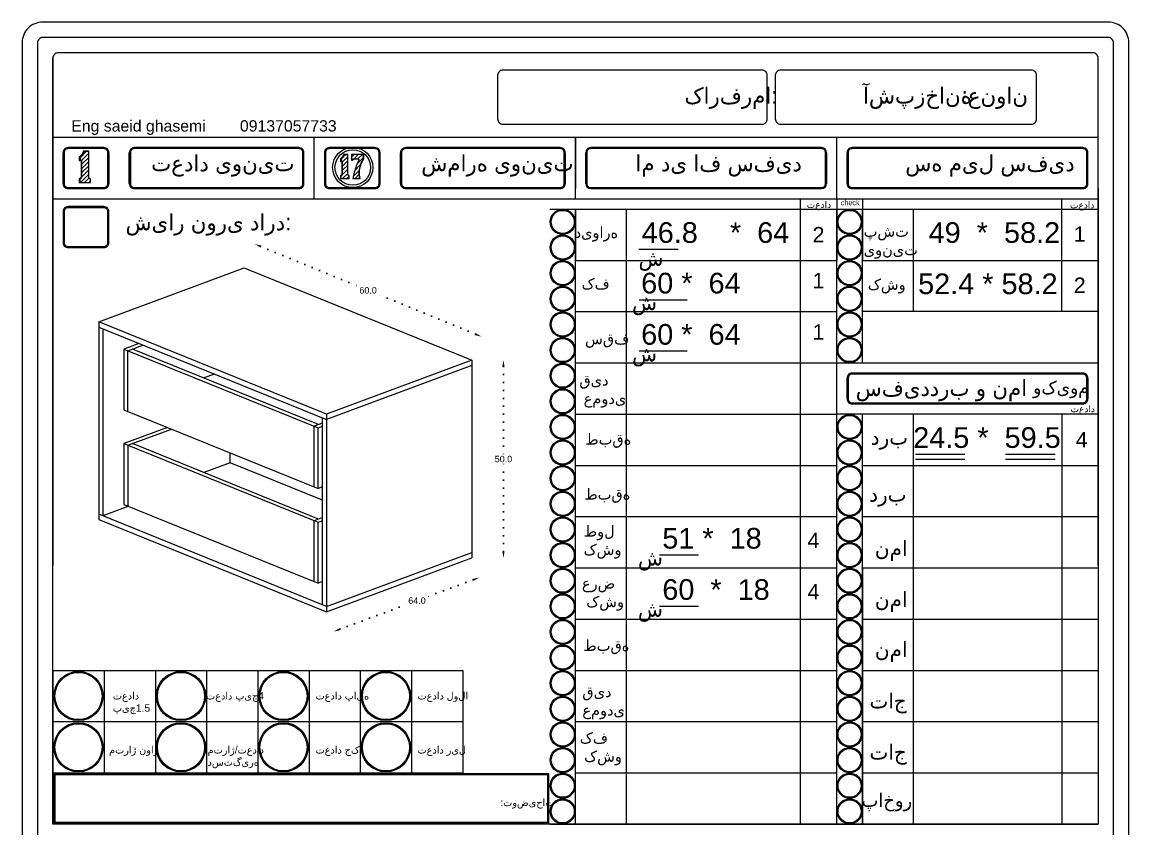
# Model space of a CAD drawing. Header units: inches. Extents: x 352 to 11605, y -941 to 2503.
# Drawn here: x 9125 to 9557, y 630.1 to 944.9 of the extents above; entities that cross this region are included whole.
import ezdxf

# ---------------------------------------------------------------- set-up
doc = ezdxf.new("R2010")
doc.units = ezdxf.units.IN
doc.header["$MEASUREMENT"] = 0
doc.linetypes.add('ACAD_ISO07W100', pattern=[3, 0, -3])
doc.styles.get("Standard").update_dxf_attribs({"font": 'arial.ttf'})
doc.dimstyles.get("Standard").update_dxf_attribs({"dimtxt": 2.5, "dimasz": 2.5, "dimexe": 0.18, "dimexo": 0.0625, "dimgap": 0.09, "dimtad": 0, "dimtih": 1, "dimtoh": 1, "dimdec": 1, "dimzin": 0, "dimdsep": 46, "dimtxsty": 'Standard', "dimcen": 0.09, "dimse1": 1, "dimse2": 1, "dimadec": 0, "dimazin": 0, "dimtfac": 1, "dimtdec": 1, "dimtofl": 0, "dimtmove": 0, "dimatfit": 3, "dimfxl": 1, "dimtolj": 1, "dimtzin": 0, "dimarcsym": 0})
pattern_1 = [(45, (8523.015, 1458.8072), (-0.8148213, 0.8148213), [])]

# ---------------------------------------------------------------- blocks, each defined once
blk = doc.blocks.new('*D516')
at = {"color": 0, "linetype": 'ACAD_ISO07W100', "lineweight": -2, "transparency": 16777216}
for p, q in [((9312.92, 810.45), (9312.92, 775.73)), ((9312.92, 738.26), (9312.92, 772.99))]:
    blk.add_line(p, q, dxfattribs=at)
at = {"color": 0, "transparency": 16777216}
for points in [[(9312.5, 810.45), (9313.34, 810.45), (9312.92, 812.95)], [(9312.5, 738.26), (9313.34, 738.26), (9312.92, 735.76)]]:
    blk.add_solid(points, dxfattribs=at)
at = {"layer": 'Defpoints', "color": 0, "transparency": 16777216}
for p in [(9300.61, 812.95, 9.24), (9300.61, 735.76, 9.24), (9312.92, 735.76)]:
    blk.add_point(p, dxfattribs=at)
at = {"color": 0, "lineweight": 20, "transparency": 16777216, "insert": (9312.92, 774.36), "char_height": 2.5, "attachment_point": 5}
blk.add_mtext('\\A1;50.0', dxfattribs=at)
blk = doc.blocks.new('*D517')
at = {"color": 0, "linetype": 'ACAD_ISO07W100', "lineweight": -2, "transparency": 16777216}
for p, q in [((9301.11, 727.23), (9282.51, 720.34)), ((9249, 707.93), (9275.83, 717.86))]:
    blk.add_line(p, q, dxfattribs=at)
at = {"color": 0, "transparency": 16777216}
for points in [[(9300.96, 727.62), (9301.25, 726.83), (9303.45, 728.09)], [(9248.85, 708.32), (9249.14, 707.54), (9246.65, 707.06)]]:
    blk.add_solid(points, dxfattribs=at)
at = {"layer": 'Defpoints', "color": 0, "transparency": 16777216}
for p in [(9300.61, 735.76, 9.24), (9243.81, 714.73, 9.24), (9246.65, 707.06)]:
    blk.add_point(p, dxfattribs=at)
at = {"color": 0, "lineweight": 20, "transparency": 16777216, "insert": (9279.17, 719.1), "char_height": 2.5, "attachment_point": 5}
blk.add_mtext('\\A1;64.0', dxfattribs=at)
blk = doc.blocks.new('*D518')
at = {"color": 0, "linetype": 'ACAD_ISO07W100', "lineweight": -2, "transparency": 16777216}
for p, q in [((9218.14, 857.31), (9256.75, 841.56)), ((9302.04, 823.08), (9263.43, 838.83))]:
    blk.add_line(p, q, dxfattribs=at)
at = {"color": 0, "transparency": 16777216}
for points in [[(9218.3, 857.7), (9217.98, 856.93), (9215.83, 858.26)], [(9302.2, 823.46), (9301.89, 822.69), (9304.36, 822.13)]]:
    blk.add_solid(points, dxfattribs=at)
at = {"layer": 'Defpoints', "color": 0, "transparency": 16777216}
for p in [(9212.08, 849.08, 9.24), (9304.36, 822.13), (9300.61, 812.95, 9.24)]:
    blk.add_point(p, dxfattribs=at)
at = {"color": 0, "lineweight": 20, "transparency": 16777216, "insert": (9260.09, 840.19), "char_height": 2.5, "attachment_point": 5}
blk.add_mtext('\\A1;60.0', dxfattribs=at)

msp = doc.modelspace()

# ---------------------------------------------------------------- hatches: boundary and pattern name
at = {"lineweight": 20}
h = msp.add_hatch(dxfattribs=at)
h.set_pattern_fill('ANSI31', color=256, scale=9.218651)
h.set_pattern_definition([(45, (8401.7875, 1433.4812), (-0.8148213, 0.8148213), [])])
h.paths.add_polyline_path([(9151.55, 883.73), (9151.46, 883.77), (9151.38, 883.83), (9151.3, 883.89), (9151.23, 883.96), (9151.17, 884.04), (9151.12, 884.13), (9151.08, 884.22), (9151.05, 884.31), (9151.03, 884.41), (9151.03, 884.51), (9151.03, 894.44), (9149.16, 894.44), (9149.14, 894.21), (9149.09, 893.98), (9149.02, 893.75), (9148.93, 893.54), (9148.83, 893.33), (9148.71, 893.13), (9148.57, 892.94), (9148.41, 892.77), (9148.24, 892.61), (9148.06, 892.46), (9147.87, 892.33), (9147.66, 892.22), (9147.66, 890.82), (9148.07, 890.82), (9148.37, 890.79), (9148.37, 884.55), (9148.36, 884.46), (9148.34, 884.36), (9148.31, 884.27), (9148.26, 884.18), (9148.21, 884.1), (9148.15, 884.02), (9148.09, 883.95), (9148.01, 883.89), (9147.93, 883.83), (9147.84, 883.79), (9147.75, 883.75), (9147.66, 883.73), (9147.66, 882.3), (9151.75, 882.3), (9151.75, 883.68), (9151.65, 883.7)])
h = msp.add_hatch(dxfattribs=at)
h.set_pattern_fill('ANSI31', color=256, scale=9.218651)
h.set_pattern_definition(pattern_1)
h.paths.add_polyline_path([(9252.52, 884.98), (9252.46, 885.01), (9252.39, 885.05), (9252.33, 885.1), (9252.28, 885.15), (9252.23, 885.21), (9252.19, 885.28), (9252.16, 885.35), (9252.14, 885.42), (9252.12, 885.5), (9252.12, 885.58), (9252.12, 893.22), (9250.68, 893.22), (9250.66, 893.04), (9250.63, 892.86), (9250.57, 892.69), (9250.51, 892.52), (9250.43, 892.36), (9250.33, 892.21), (9250.23, 892.07), (9250.11, 891.93), (9249.98, 891.81), (9249.84, 891.7), (9249.69, 891.6), (9249.53, 891.51), (9249.53, 890.43), (9249.84, 890.43), (9250.08, 890.41), (9250.08, 885.61), (9250.07, 885.53), (9250.05, 885.46), (9250.02, 885.39), (9249.99, 885.32), (9249.95, 885.26), (9249.91, 885.2), (9249.85, 885.15), (9249.8, 885.1), (9249.74, 885.06), (9249.67, 885.02), (9249.6, 884.99), (9249.53, 884.97), (9249.53, 883.87), (9252.67, 883.87), (9252.67, 884.94), (9252.6, 884.95)])
h = msp.add_hatch(dxfattribs=at)
h.set_pattern_fill('ANSI31', color=256, scale=9.218651)
h.set_pattern_definition(pattern_1)
h.paths.add_polyline_path([(9256.58, 887.16), (9256.68, 887.81), (9256.83, 888.45), (9257.03, 889.09), (9257.27, 889.7), (9257.55, 890.3), (9257.87, 890.88), (9258.23, 891.43), (9258.23, 893.22), (9253.6, 893.22), (9253.6, 891.04), (9254.01, 891.04), (9254.01, 891.1), (9254.05, 891.2), (9254.11, 891.29), (9254.19, 891.36), (9254.29, 891.41), (9254.31, 891.42), (9254.26, 891.4), (9254.21, 891.38), (9254.17, 891.35), (9254.13, 891.31), (9254.09, 891.27), (9254.06, 891.23), (9254.04, 891.18), (9254.02, 891.13), (9254.01, 891.07), (9254.01, 891.04), (9254.15, 891.04), (9254.16, 891.12), (9254.19, 891.23), (9254.25, 891.32), (9254.34, 891.39), (9254.44, 891.44), (9254.52, 891.45), (9254.57, 891.46), (9256.13, 891.46), (9256.22, 891.44), (9256.32, 891.39), (9256.4, 891.32), (9256.46, 891.23), (9256.5, 891.12), (9256.5, 891.04), (9256.23, 890.47), (9255.96, 889.89), (9255.72, 889.31), (9255.49, 888.72), (9255.27, 888.12), (9255.06, 887.52), (9254.87, 886.91), (9254.7, 886.3), (9254.54, 885.69), (9254.4, 885.07), (9254.27, 884.45), (9254.16, 883.87), (9256.76, 883.87), (9256.63, 884.52), (9256.55, 885.18), (9256.51, 885.84), (9256.52, 886.5)])

# ---------------------------------------------------------------- linework, layer by layer
for p, q in [((9137.05, 631.89), (9137.05, 930.85)), ((9545.05, 899.89), (9137.05, 899.89)), ((9137.05, 720.9), (9137.05, 899.89)), ((9239.05, 875.89), (9239.05, 899.89)), ((9341.05, 875.89), (9341.05, 899.89)), ((9341.05, 899.89), (9341.05, 879.89)), ((9443.05, 875.89), (9443.05, 899.89)), ((9156.89, 895.89), (9143.05, 895.89)), ((9233.05, 895.89), (9168.89, 895.89)), ((9262.76, 895.89), (9245.05, 895.89)), ((9335.05, 895.89), (9274.76, 895.89)), ((9437.05, 895.89), (9347.05, 895.89)), ((9539.05, 895.89), (9449.05, 895.89)), ((9141.05, 881.89), (9141.05, 893.89)), ((9147.66, 892.22), (9147.66, 890.82)), ((9158.89, 893.89), (9158.89, 881.89)), ((9166.89, 881.89), (9166.89, 893.89)), ((9235.05, 881.89), (9235.05, 893.89)), ((9243.05, 893.89), (9243.05, 881.89)), ((9249.53, 891.51), (9249.53, 890.43)), ((9264.76, 881.89), (9264.76, 893.89)), ((9272.76, 881.89), (9272.76, 893.89)), ((9337.05, 893.89), (9337.05, 881.89)), ((9345.05, 881.89), (9345.05, 893.89)), ((9439.05, 893.89), (9439.05, 881.89)), ((9447.05, 881.89), (9447.05, 893.89)), ((9541.05, 881.89), (9541.05, 893.89)), ((9147.66, 882.3), (9151.75, 882.3)), ((9249.53, 883.87), (9252.67, 883.87)), ((9254.16, 883.87), (9256.76, 883.87)), ((9143.05, 879.89), (9156.89, 879.89)), ((9233.05, 879.89), (9168.89, 879.89)), ((9245.05, 879.89), (9262.76, 879.89)), ((9335.05, 879.89), (9274.76, 879.89)), ((9347.05, 879.89), (9437.05, 879.89)), ((9449.05, 879.89), (9539.05, 879.89)), ((9545.05, 879.89), (9545.05, 631.89)), ((9137.05, 875.89), (9545.05, 875.89)), ((9137.05, 875.89), (9545.05, 875.89)), ((9428.87, 631.89), (9428.87, 875.89)), ((9443.05, 875.89), (9443.05, 851.89)), ((9453.05, 875.89), (9453.05, 851.89)), ((9530.83, 831.89), (9530.83, 875.89)), ((9331.05, 871.89), (9545.05, 871.89)), ((9341.05, 715.89), (9341.05, 871.89)), ((9341.05, 631.89), (9341.05, 871.89)), ((9341.05, 871.89), (9341.05, 851.89)), ((9360.86, 871.89), (9360.86, 631.89)), ((9443.05, 715.89), (9443.05, 871.89)), ((9443.05, 631.89), (9443.05, 871.89)), ((9453.05, 831.89), (9453.05, 871.89)), ((9453.05, 811.89), (9453.05, 871.89)), ((9453.05, 811.89), (9453.05, 871.89)), ((9453.05, 871.89), (9453.05, 851.89)), ((9472.86, 871.89), (9472.86, 831.89)), ((9365.75, 856.28), (9381.08, 856.28)), ((9341.05, 851.89), (9443.05, 851.89)), ((9453.05, 851.89), (9545.05, 851.89)), ((9365.87, 836.55), (9384.58, 836.55)), ((9341.05, 831.89), (9443.05, 831.89)), ((9545.05, 831.89), (9453.05, 831.89)), ((9545.05, 831.89), (9525.05, 831.89)), ((9365.87, 816.55), (9384.58, 816.55)), ((9341.05, 811.89), (9545.05, 811.89)), ((9539.05, 807.89), (9449.05, 807.89)), ((9447.05, 797.89), (9447.05, 805.89)), ((9541.05, 805.89), (9541.05, 797.89)), ((9539.05, 795.89), (9449.05, 795.89)), ((9341.05, 791.89), (9443.05, 791.89)), ((9545.05, 791.89), (9443.05, 791.89)), ((9453.05, 691.89), (9453.05, 791.89)), ((9453.05, 715.89), (9453.05, 791.89)), ((9453.05, 711.89), (9453.05, 791.89)), ((9472.86, 791.89), (9472.86, 631.89)), ((9530.83, 791.89), (9530.83, 631.89)), ((9473.74, 776.28), (9493.08, 776.28)), ((9473.74, 774.26), (9493.08, 774.26)), ((9508.92, 776.28), (9528.25, 776.28)), ((9508.92, 774.26), (9528.25, 774.26)), ((9341.05, 771.89), (9443.05, 771.89)), ((9341.05, 771.89), (9360.86, 771.89)), ((9341.05, 771.89), (9443.05, 771.89)), ((9409.56, 771.89), (9443.05, 771.89)), ((9453.05, 771.89), (9545.05, 771.89)), ((9453.05, 671.89), (9453.05, 771.89)), ((9341.05, 751.89), (9360.86, 751.89)), ((9341.05, 751.89), (9443.05, 751.89)), ((9453.05, 751.89), (9545.05, 751.89)), ((9453.05, 751.89), (9545.05, 751.89)), ((9453.05, 651.89), (9453.05, 751.89)), ((9373.79, 736.98), (9389.12, 736.98)), ((9341.05, 731.89), (9443.05, 731.89)), ((9453.05, 731.89), (9453.05, 711.89)), ((9453.05, 731.89), (9545.05, 731.89)), ((9453.05, 631.89), (9453.05, 731.89)), ((9373.79, 716.98), (9389.12, 716.98)), ((9341.05, 711.89), (9443.05, 711.89)), ((9428.87, 711.89), (9443.05, 711.89)), ((9453.05, 711.89), (9545.05, 711.89)), ((9453.05, 711.89), (9453.05, 691.89)), ((9137.05, 691.89), (9137.05, 651.89)), ((9137.05, 691.89), (9297.05, 691.89)), ((9137.05, 691.89), (9137.05, 651.89)), ((9137.05, 691.89), (9137.05, 651.89)), ((9157.05, 691.89), (9157.05, 651.89)), ((9177.05, 691.89), (9177.05, 651.89)), ((9197.05, 691.89), (9197.05, 651.89)), ((9217.05, 691.89), (9217.05, 651.89)), ((9237.05, 691.89), (9237.05, 651.89)), ((9257.05, 691.89), (9257.05, 651.89)), ((9277.05, 691.89), (9277.05, 651.89)), ((9297.05, 691.89), (9297.05, 651.89)), ((9341.05, 691.89), (9443.05, 691.89)), ((9428.87, 691.89), (9443.05, 691.89)), ((9453.05, 691.89), (9545.05, 691.89)), ((9453.05, 691.89), (9545.05, 691.89)), ((9453.05, 691.89), (9453.05, 671.89)), ((9137.05, 671.89), (9297.05, 671.89)), ((9341.05, 671.89), (9443.05, 671.89)), ((9341.05, 671.89), (9443.05, 671.89)), ((9428.87, 671.89), (9443.05, 671.89)), ((9453.05, 671.89), (9545.05, 671.89)), ((9453.05, 671.89), (9545.05, 671.89)), ((9453.05, 671.89), (9453.05, 651.89)), ((9137.05, 651.89), (9297.05, 651.89)), ((9341.05, 651.89), (9443.05, 651.89)), ((9341.05, 651.89), (9443.05, 651.89)), ((9428.87, 651.89), (9443.05, 651.89)), ((9453.05, 651.89), (9545.05, 651.89)), ((9453.05, 651.89), (9545.05, 651.89)), ((9453.05, 651.89), (9453.05, 631.89)), ((9331.05, 631.89), (9137.05, 631.89)), ((9331.05, 631.89), (9137.05, 631.89)), ((9331.05, 631.89), (9137.05, 631.89)), ((9331.05, 631.89), (9443.05, 631.89)), ((9331.05, 631.89), (9545.05, 631.89)), ((9331.05, 631.89), (9443.05, 631.89)), ((9331.05, 631.89), (9545.05, 631.89)), ((9331.05, 631.89), (9443.05, 631.89)), ((9331.05, 631.89), (9545.05, 631.89))]:
    msp.add_line(p, q, dxfattribs=at)
at = {"linetype": 'Continuous', "lineweight": 20, "extrusion": (3.33067e-16, 0.921937, 0.38734)}
for p, q in [((9154.95, 827.92, 9.24), (9211.76, 848.96, 9.24)), ((9211.76, 848.96, 9.24), (9213.34, 848.32, 9.24)), ((9213.34, 848.32, 9.24), (9299.03, 813.59, 9.24)), ((9154.95, 827.92, 9.24), (9154.95, 750.73, 9.24)), ((9242.23, 792.56, 9.24), (9154.95, 827.92, 9.24)), ((9154.95, 825.82, 9.24), (9243.81, 789.81, 9.24)), ((9156.53, 825.18, 9.24), (9156.53, 752.2, 9.24)), ((9166.53, 817.94, 9.24), (9164.78, 817.29, 9.24)), ((9164.78, 817.29, 9.24), (9240.6, 786.56, 9.24)), ((9164.78, 817.29, 9.24), (9164.78, 793.58, 9.24)), ((9166.36, 816.65, 9.24), (9172.22, 818.82, 9.24)), ((9166.36, 792.94, 9.24), (9166.36, 816.65, 9.24)), ((9170.64, 819.46, 9.24), (9166.53, 817.94, 9.24)), ((9240.78, 787.86, 9.24), (9168.11, 817.3, 9.24)), ((9300.61, 812.95, 9.24), (9243.81, 791.92, 9.24)), ((9299.03, 813.59, 9.24), (9300.61, 812.95, 9.24)), ((9300.61, 812.95, 9.24), (9300.61, 735.76, 9.24)), ((9300.61, 810.85, 9.24), (9243.81, 789.81, 9.24)), ((9200.08, 807.53, 9.24), (9195.97, 806.01, 9.24)), ((9164.78, 793.58, 9.24), (9240.6, 762.85, 9.24)), ((9243.81, 791.92, 9.24), (9242.23, 792.56, 9.24)), ((9243.81, 791.92, 9.24), (9243.81, 714.73, 9.24)), ((9181.76, 786.69, 9.24), (9166.53, 781.05, 9.24)), ((9242.23, 788.39, 9.24), (9239.02, 787.2, 9.24)), ((9239.02, 763.49, 9.24), (9239.02, 787.2, 9.24)), ((9240.6, 786.56, 9.24), (9242.23, 787.17, 9.24)), ((9240.6, 762.85, 9.24), (9240.6, 786.56, 9.24)), ((9242.23, 717.48, 9.24), (9242.23, 790.45, 9.24)), ((9166.36, 779.76, 9.24), (9183.34, 786.05, 9.24)), ((9166.53, 781.05, 9.24), (9164.78, 780.4, 9.24)), ((9164.78, 780.4, 9.24), (9240.6, 749.68, 9.24)), ((9164.78, 780.4, 9.24), (9164.78, 756.69, 9.24)), ((9166.36, 779.76, 9.24), (9166.36, 756.05, 9.24)), ((9240.78, 750.97, 9.24), (9168.11, 780.41, 9.24)), ((9206.22, 772.92, 9.24), (9206.22, 776.79, 9.24)), ((9206.22, 772.92, 9.24), (9195.97, 769.13, 9.24)), ((9242.23, 758.33, 9.24), (9206.22, 772.92, 9.24)), ((9242.23, 763.46, 9.24), (9240.6, 762.85, 9.24)), ((9164.78, 756.69, 9.24), (9240.6, 725.97, 9.24)), ((9243.81, 716.84, 9.24), (9154.95, 752.84, 9.24)), ((9166.64, 755.94, 9.24), (9156.53, 752.2, 9.24)), ((9154.95, 750.73, 9.24), (9243.81, 714.73, 9.24)), ((9242.23, 751.51, 9.24), (9239.02, 750.32, 9.24)), ((9239.02, 726.61, 9.24), (9239.02, 750.32, 9.24)), ((9240.6, 749.68, 9.24), (9242.23, 750.29, 9.24)), ((9240.6, 725.97, 9.24), (9240.6, 749.68, 9.24)), ((9243.81, 716.84, 9.24), (9300.61, 737.87, 9.24)), ((9243.81, 714.73, 9.24), (9300.61, 735.76, 9.24)), ((9242.23, 726.58, 9.24), (9240.6, 725.97, 9.24))]:
    msp.add_line(p, q, dxfattribs=at)
at = {"lineweight": 20}
for points in [[(9133.05, 338.85), (9549.05, 338.85, 0.414214), (9557.05, 346.85), (9557.05, 936.85, 0.414214), (9549.05, 944.85), (9133.05, 944.85, 0.414214), (9125.05, 936.85), (9125.05, 346.85, 0.414214)], [(9133.05, 344.85), (9549.05, 344.85, 0.414214), (9551.05, 346.85), (9551.05, 936.85, 0.414214), (9549.05, 938.85), (9133.05, 938.85, 0.414214), (9131.05, 936.85), (9131.05, 346.85, 0.414214)], [(9415.9, 924.1, 0.414214), (9413.9, 926.1), (9312.66, 926.1, 0.414214), (9310.66, 924.1), (9310.66, 907.06, 0.414214), (9312.66, 905.06), (9413.9, 905.06, 0.414214), (9415.9, 907.06)], [(9421.03, 905.06), (9519.03, 905.06, 0.414214), (9521.03, 907.06), (9521.03, 924.1, 0.414214), (9519.03, 926.1), (9421.03, 926.1, 0.414214), (9419.03, 924.1), (9419.03, 907.06, 0.414214)], [(9521.03, 924.1, 0.414214), (9519.03, 926.1), (9421.03, 926.1, 0.414214), (9419.03, 924.1), (9419.03, 907.06, 0.414214), (9421.03, 905.06), (9519.03, 905.06, 0.414214), (9521.03, 907.06)], [(9158.89, 893.89, 0.414214), (9156.89, 895.89), (9143.05, 895.89, 0.414214), (9141.05, 893.89), (9141.05, 881.89, 0.414214), (9143.05, 879.89), (9156.89, 879.89, 0.414214), (9158.89, 881.89)], [(9158.49, 893.89, 0.414214), (9156.89, 895.49), (9143.05, 895.49, 0.414214), (9141.45, 893.89), (9141.45, 881.89, 0.414214), (9143.05, 880.29), (9156.89, 880.29, 0.414214), (9158.49, 881.89)], [(9235.05, 893.89, 0.414214), (9233.05, 895.89), (9168.89, 895.89, 0.414214), (9166.89, 893.89), (9166.89, 881.89, 0.414214), (9168.89, 879.89), (9233.05, 879.89, 0.414214), (9235.05, 881.89)], [(9234.65, 893.89, 0.414214), (9233.05, 895.49), (9168.89, 895.49, 0.414214), (9167.29, 893.89), (9167.29, 881.89, 0.414214), (9168.89, 880.29), (9233.05, 880.29, 0.414214), (9234.65, 881.89)], [(9264.76, 893.89, 0.414214), (9262.76, 895.89), (9245.05, 895.89, 0.414214), (9243.05, 893.89), (9243.05, 881.89, 0.414214), (9245.05, 879.89), (9262.76, 879.89, 0.414214), (9264.76, 881.89)], [(9264.36, 893.89, 0.414214), (9262.76, 895.49), (9245.05, 895.49, 0.414214), (9243.45, 893.89), (9243.45, 881.89, 0.414214), (9245.05, 880.29), (9262.76, 880.29, 0.414214), (9264.36, 881.89)], [(9337.05, 893.89, 0.414214), (9335.05, 895.89), (9274.76, 895.89, 0.414214), (9272.76, 893.89), (9272.76, 881.89, 0.414214), (9274.76, 879.89), (9335.05, 879.89, 0.414214), (9337.05, 881.89)], [(9336.65, 893.89, 0.414214), (9335.05, 895.49), (9274.76, 895.49, 0.414214), (9273.16, 893.89), (9273.16, 881.89, 0.414214), (9274.76, 880.29), (9335.05, 880.29, 0.414214), (9336.65, 881.89)], [(9438.65, 893.89, 0.414214), (9437.05, 895.49), (9347.05, 895.49, 0.414214), (9345.45, 893.89), (9345.45, 881.89, 0.414214), (9347.05, 880.29), (9437.05, 880.29, 0.414214), (9438.65, 881.89)], [(9541.05, 893.89, 0.414214), (9539.05, 895.89), (9449.05, 895.89, 0.414214), (9447.05, 893.89), (9447.05, 881.89, 0.414214), (9449.05, 879.89), (9539.05, 879.89, 0.414214), (9541.05, 881.89)], [(9540.65, 893.89, 0.414214), (9539.05, 895.49), (9449.05, 895.49, 0.414214), (9447.45, 893.89), (9447.45, 881.89, 0.414214), (9449.05, 880.29), (9539.05, 880.29, 0.414214), (9540.65, 881.89)], [(9158.89, 870.85, 0.414214), (9156.89, 872.85), (9143.05, 872.85, 0.414214), (9141.05, 870.85), (9141.05, 858.85, 0.414214), (9143.05, 856.85), (9156.89, 856.85, 0.414214), (9158.89, 858.85)], [(9158.89, 870.85, 0.414214), (9156.89, 872.85), (9143.05, 872.85, 0.414214), (9141.05, 870.85), (9141.05, 858.85, 0.414214), (9143.05, 856.85), (9156.89, 856.85, 0.414214), (9158.89, 858.85)], [(9158.49, 870.85, 0.414214), (9156.89, 872.45), (9143.05, 872.45, 0.414214), (9141.45, 870.85), (9141.45, 858.85, 0.414214), (9143.05, 857.25), (9156.89, 857.25, 0.414214), (9158.49, 858.85)], [(9158.49, 870.85, 0.414214), (9156.89, 872.45), (9143.05, 872.45, 0.414214), (9141.45, 870.85), (9141.45, 858.85, 0.414214), (9143.05, 857.25), (9156.89, 857.25, 0.414214), (9158.49, 858.85)], [(9541.05, 805.89, 0.414214), (9539.05, 807.89), (9449.05, 807.89, 0.414214), (9447.05, 805.89), (9447.05, 797.89, 0.414214), (9449.05, 795.89), (9539.05, 795.89, 0.414214), (9541.05, 797.89)], [(9540.65, 805.89, 0.414214), (9539.05, 807.49), (9449.05, 807.49, 0.414214), (9447.45, 805.89), (9447.45, 797.89, 0.414214), (9449.05, 796.29), (9539.05, 796.29, 0.414214), (9540.65, 797.89)]]:
    msp.add_lwpolyline(points, format="xyb", close=True, dxfattribs=at)
for points in [[(9545.05, 732.83), (9545.05, 930.85, 0.414214), (9543.05, 932.85), (9139.05, 932.85, 0.414214), (9137.05, 930.85), (9137.05, 732.83)], [(9415.9, 924.1, 0.414214), (9413.9, 926.1), (9312.66, 926.1, 0.414214), (9310.66, 924.1), (9310.66, 907.06, 0.414214), (9312.66, 905.06), (9413.9, 905.06, 0.414214), (9415.9, 907.06), (9415.9, 924.1)]]:
    msp.add_lwpolyline(points, format="xyb", dxfattribs=at)
for points in [[(9147.34, 882.24), (9151.75, 882.24), (9151.75, 882.3), (9151.75, 883.68), (9151.65, 883.7), (9151.55, 883.73), (9151.46, 883.77), (9151.38, 883.83), (9151.3, 883.89), (9151.23, 883.96), (9151.17, 884.04), (9151.12, 884.13), (9151.08, 884.22), (9151.05, 884.31), (9151.03, 884.41), (9151.03, 884.51), (9151.03, 894.44), (9151.03, 894.5), (9148.86, 894.5), (9148.83, 894.26), (9148.79, 894.03), (9148.72, 893.81), (9148.63, 893.59), (9148.53, 893.38), (9148.4, 893.17), (9148.26, 892.99), (9148.1, 892.81), (9147.93, 892.65), (9147.75, 892.5), (9147.55, 892.37), (9147.34, 892.26), (9147.34, 890.82), (9147.66, 890.82), (9148.07, 890.82), (9148.07, 884.51), (9148.05, 884.42), (9148.03, 884.32), (9148, 884.23), (9147.95, 884.14), (9147.9, 884.06), (9147.84, 883.98), (9147.77, 883.91), (9147.7, 883.84), (9147.62, 883.79), (9147.53, 883.74), (9147.44, 883.71), (9147.34, 883.68), (9147.34, 882.24), (9147.66, 882.3), (9147.66, 883.73), (9147.75, 883.75), (9147.84, 883.79), (9147.93, 883.83), (9148.01, 883.89), (9148.09, 883.95), (9148.15, 884.02), (9148.21, 884.1), (9148.26, 884.18), (9148.31, 884.27), (9148.34, 884.36), (9148.36, 884.46), (9148.37, 884.55), (9148.37, 890.79), (9148.07, 890.82)], [(9147.34, 892.26), (9147.66, 892.22), (9147.87, 892.33), (9148.06, 892.46), (9148.24, 892.61), (9148.41, 892.77), (9148.57, 892.94), (9148.71, 893.13), (9148.83, 893.33), (9148.93, 893.54), (9149.02, 893.75), (9149.09, 893.98), (9149.14, 894.21), (9149.16, 894.44)], [(9148.86, 894.5), (9149.16, 894.44), (9151.03, 894.44)], [(9249.28, 883.82), (9252.67, 883.82), (9252.67, 883.87), (9252.67, 884.94), (9252.6, 884.95), (9252.52, 884.98), (9252.46, 885.01), (9252.39, 885.05), (9252.33, 885.1), (9252.28, 885.15), (9252.23, 885.21), (9252.19, 885.28), (9252.16, 885.35), (9252.14, 885.42), (9252.12, 885.5), (9252.12, 885.58), (9252.12, 893.22), (9252.12, 893.26), (9250.45, 893.26), (9250.43, 893.08), (9250.39, 892.9), (9250.34, 892.73), (9250.28, 892.56), (9250.19, 892.4), (9250.1, 892.25), (9249.99, 892.1), (9249.87, 891.96), (9249.74, 891.84), (9249.6, 891.73), (9249.44, 891.63), (9249.28, 891.54), (9249.28, 890.43), (9249.53, 890.43), (9249.84, 890.43), (9249.84, 885.58), (9249.83, 885.5), (9249.81, 885.43), (9249.79, 885.36), (9249.75, 885.29), (9249.71, 885.23), (9249.67, 885.17), (9249.61, 885.11), (9249.56, 885.06), (9249.49, 885.02), (9249.43, 884.98), (9249.36, 884.96), (9249.28, 884.94), (9249.28, 883.82), (9249.53, 883.87), (9249.53, 884.97), (9249.6, 884.99), (9249.67, 885.02), (9249.74, 885.06), (9249.8, 885.1), (9249.85, 885.15), (9249.91, 885.2), (9249.95, 885.26), (9249.99, 885.32), (9250.02, 885.39), (9250.05, 885.46), (9250.07, 885.53), (9250.08, 885.61), (9250.08, 890.41), (9249.84, 890.43)], [(9249.28, 891.54), (9249.53, 891.51), (9249.69, 891.6), (9249.84, 891.7), (9249.98, 891.81), (9250.11, 891.93), (9250.23, 892.07), (9250.33, 892.21), (9250.43, 892.36), (9250.51, 892.52), (9250.57, 892.69), (9250.63, 892.86), (9250.66, 893.04), (9250.68, 893.22)], [(9250.45, 893.26), (9250.68, 893.22), (9252.12, 893.22)], [(9258.42, 893.26), (9258.23, 893.22), (9253.6, 893.22)], [(9258.23, 893.22), (9258.23, 891.43), (9257.87, 890.88), (9257.55, 890.3), (9257.27, 889.7), (9257.03, 889.09), (9256.83, 888.45), (9256.68, 887.81), (9256.58, 887.16), (9256.52, 886.5), (9256.51, 885.84), (9256.55, 885.18), (9256.63, 884.52), (9256.76, 883.87), (9256.93, 883.82), (9256.8, 884.48), (9256.72, 885.14), (9256.68, 885.81), (9256.69, 886.48), (9256.75, 887.14), (9256.85, 887.8), (9257.01, 888.45), (9257.2, 889.09), (9257.44, 889.71), (9257.73, 890.32), (9258.05, 890.9), (9258.42, 891.46), (9258.42, 893.26), (9253.6, 893.26), (9253.6, 893.22), (9253.6, 891.04), (9254.01, 891.04), (9254.15, 891.04), (9254.16, 891.1), (9254.17, 891.15), (9254.19, 891.2), (9254.21, 891.25), (9254.24, 891.3), (9254.28, 891.34), (9254.32, 891.37), (9254.36, 891.4), (9254.41, 891.43), (9254.46, 891.44), (9254.52, 891.45), (9254.57, 891.46), (9256.09, 891.46), (9256.14, 891.45), (9256.2, 891.44), (9256.25, 891.43), (9256.3, 891.4), (9256.34, 891.37), (9256.38, 891.34), (9256.42, 891.3), (9256.45, 891.25), (9256.47, 891.2), (9256.49, 891.15), (9256.5, 891.1), (9256.5, 891.04), (9256.23, 890.47), (9255.96, 889.89), (9255.72, 889.31), (9255.49, 888.72), (9255.27, 888.12), (9255.06, 887.52), (9254.87, 886.91), (9254.7, 886.3), (9254.54, 885.69), (9254.4, 885.07), (9254.27, 884.45), (9254.16, 883.87), (9254.15, 883.82), (9256.93, 883.82)], [(9254.37, 891.43), (9254.31, 891.42), (9254.26, 891.4), (9254.21, 891.38), (9254.17, 891.35), (9254.13, 891.31), (9254.09, 891.27), (9254.06, 891.23), (9254.04, 891.18), (9254.02, 891.13), (9254.01, 891.07), (9254.01, 891.04)]]:
    msp.add_lwpolyline(points, dxfattribs=at)
for points in [[(9137.05, 875.89), (9545.05, 875.89), (9545.05, 631.89), (9137.05, 631.89)], [(9331.05, 631.89), (9137.05, 631.89), (9137.05, 875.89), (9545.05, 875.89), (9545.05, 631.89)], [(9137.05, 875.89), (9545.05, 875.89), (9545.05, 631.89), (9137.05, 631.89)], [(9330.65, 651.49), (9137.45, 651.49), (9137.45, 632.29), (9330.65, 632.29)], [(9330.25, 651.09), (9137.85, 651.09), (9137.85, 632.69), (9330.25, 632.69)]]:
    msp.add_lwpolyline(points, close=True, dxfattribs=at)
for centre, radius in [((9254.11, 888.14), 7.86), ((9254.11, 888.14), 6.94), ((9336.05, 866.89), 4.92), ((9336.05, 866.89), 4.52), ((9448.05, 866.89), 4.92), ((9448.05, 866.89), 4.52), ((9336.05, 856.89), 4.92), ((9336.05, 856.89), 4.52), ((9448.05, 856.89), 4.92), ((9448.05, 856.89), 4.52), ((9336.05, 846.89), 4.92), ((9336.05, 846.89), 4.52), ((9448.05, 846.89), 4.92), ((9448.05, 846.89), 4.52), ((9336.05, 836.89), 4.92), ((9336.05, 836.89), 4.52), ((9448.05, 836.89), 4.92), ((9448.05, 836.89), 4.52), ((9336.05, 826.89), 4.92), ((9336.05, 826.89), 4.52), ((9448.05, 826.89), 4.92), ((9448.05, 826.89), 4.52), ((9336.05, 816.89), 4.92), ((9336.05, 816.89), 4.52), ((9448.05, 816.89), 4.92), ((9448.05, 816.89), 4.52), ((9336.05, 806.89), 4.92), ((9336.05, 806.89), 4.52), ((9336.05, 796.89), 4.92), ((9336.05, 796.89), 4.52), ((9336.05, 786.89), 4.92), ((9336.05, 786.89), 4.52), ((9448.05, 786.89), 4.92), ((9448.05, 786.89), 4.52), ((9336.05, 776.89), 4.92), ((9336.05, 776.89), 4.52), ((9448.05, 776.89), 4.92), ((9448.05, 776.89), 4.52), ((9336.05, 766.89), 4.92), ((9336.05, 766.89), 4.52), ((9448.05, 766.89), 4.92), ((9448.05, 766.89), 4.52), ((9336.05, 756.89), 4.92), ((9336.05, 756.89), 4.52), ((9448.05, 756.89), 4.92), ((9448.05, 756.89), 4.52), ((9336.05, 746.89), 4.92), ((9448.05, 746.89), 4.92), ((9336.05, 746.89), 4.52), ((9448.05, 746.89), 4.52), ((9336.05, 736.89), 4.92), ((9336.05, 736.89), 4.52), ((9448.05, 736.89), 4.92), ((9448.05, 736.89), 4.52), ((9336.05, 726.89), 4.92), ((9336.05, 726.89), 4.52), ((9448.05, 726.89), 4.92), ((9448.05, 726.89), 4.52), ((9336.05, 716.89), 4.92), ((9448.05, 716.89), 4.92), ((9336.05, 716.89), 4.52), ((9448.05, 716.89), 4.52), ((9336.05, 706.89), 4.92), ((9336.05, 706.89), 4.52), ((9448.05, 706.89), 4.92), ((9448.05, 706.89), 4.52), ((9336.05, 696.89), 4.92), ((9336.05, 696.89), 4.52), ((9448.05, 696.89), 4.92), ((9448.05, 696.89), 4.52), ((9147.05, 681.89), 9.6), ((9187.05, 681.89), 9.6), ((9227.05, 681.89), 9.6), ((9267.05, 681.89), 9.6), ((9336.05, 686.89), 4.92), ((9336.05, 686.89), 4.52), ((9448.05, 686.89), 4.92), ((9448.05, 686.89), 4.52), ((9147.05, 681.89), 9.2), ((9187.05, 681.89), 9.2), ((9227.05, 681.89), 9.2), ((9267.05, 681.89), 9.2), ((9336.05, 676.89), 4.92), ((9336.05, 676.89), 4.52), ((9448.05, 676.89), 4.92), ((9448.05, 676.89), 4.52), ((9147.05, 661.89), 9.6), ((9147.05, 661.89), 9.2), ((9187.05, 661.89), 9.6), ((9187.05, 661.89), 9.2), ((9227.05, 661.89), 9.6), ((9227.05, 661.89), 9.2), ((9267.05, 661.89), 9.6), ((9267.05, 661.89), 9.2), ((9336.05, 666.89), 4.92), ((9336.05, 666.89), 4.52), ((9448.05, 666.89), 4.92), ((9448.05, 666.89), 4.52), ((9336.05, 656.89), 4.92), ((9336.05, 656.89), 4.52), ((9448.05, 656.89), 4.92), ((9448.05, 656.89), 4.52), ((9336.05, 646.89), 4.92), ((9336.05, 646.89), 4.52), ((9448.05, 646.89), 4.92), ((9448.05, 646.89), 4.52), ((9336.05, 636.89), 4.92), ((9336.05, 636.89), 4.52), ((9448.05, 636.89), 4.92), ((9448.05, 636.89), 4.52)]:
    msp.add_circle(centre, radius, dxfattribs=at)
for centre, start, end in [((9143.05, 893.89), 90, 180), ((9156.89, 893.89), 0, 90), ((9168.89, 893.89), 90, 180), ((9233.05, 893.89), 0, 90), ((9245.05, 893.89), 90, 180), ((9262.76, 893.89), 0, 90), ((9274.76, 893.89), 90, 180), ((9335.05, 893.89), 0, 90), ((9347.05, 893.89), 90, 180), ((9437.05, 893.89), 0, 90), ((9449.05, 893.89), 90, 180), ((9539.05, 893.89), 0, 90), ((9143.05, 881.89), 180, 270), ((9156.89, 881.89), 270, 0), ((9168.89, 881.89), 180, 270), ((9233.05, 881.89), 270, 0), ((9245.05, 881.89), 180, 270), ((9262.76, 881.89), 270, 0), ((9274.76, 881.89), 180, 270), ((9335.05, 881.89), 270, 0), ((9347.05, 881.89), 180, 270), ((9437.05, 881.89), 270, 0), ((9449.05, 881.89), 180, 270), ((9539.05, 881.89), 270, 0), ((9449.05, 805.89), 90, 180), ((9539.05, 805.89), 0, 90), ((9449.05, 797.89), 180, 270), ((9539.05, 797.89), 270, 0)]:
    msp.add_arc(centre, 2, start, end, dxfattribs=at)

# ---------------------------------------------------------------- texts
at = {"lineweight": 20, "attachment_point": 1}
for s, width, gutter_width, heights, insert, char_height in [('آشپزخانه', 27.9316, 164.79, [0], (9453.29, 919.39), 6.311), ('{\\fArial|b0|i0|c178|p34;کارفرما:}', 0.2338, 164.79, [0], (9383.59, 919.39), 6.3113), (':عنوان', 27.9316, 164.79, [0], (9491.72, 919.39), 6.311), ('{\\fArial|b0|i0|c178|p34;Eng saeid ghasemi}', 79.2452, 164.79, [0], (9144.22, 906.58), 4.4179), ('{\\fArial|b0|i0|c178|p34;09137057733 }', 65.4498, 164.79, [0], (9210.06, 906.58), 4.4179), ('{\\fArial|b0|i0|c178|p34;تعداد یونیت}', 65.4498, 164.79, [0], (9175.42, 893), 6.3113), ('{\\fArial|b0|i0|c178|p34;شماره یونیت}', 65.4498, 164.79, [0], (9280.85, 893), 6.3113), ('{\\fArial|b0|i0|c178|p34;ام دی اف سفید}', 65.4498, 164.79, [0], (9364.46, 893), 6.3113), ('{\\fArial|b0|i0|c178|p34;سه میل سفید}', 65.4498, 164.79, [0], (9469.79, 893), 6.3113), ('{\\fArial|b0|i0|c178|p34;تعداد }', 21.7486, 164.79, [0], (9431.3, 875.01), 2.6665), ('{\\fArial|b0|i0|c178|p34;check}', 8.423, 164.79, [0], (9444.62, 875.42), 2.0101), ('{\\fArial|b0|i0|c178|p34;تعداد }', 10.9902, 164.79, [0], (9534.06, 874.89), 2.6665), ('{\\fArial|b0|i0|c178|p34;شیار نوری دارد:}', 65.4498, 164.79, [0], (9165.42, 869.96), 6.3113), ('{\\fArial|b0|i0|c178|p34;شیار نوری دارد:}', 65.4498, 164.79, [0], (9165.42, 869.96), 6.3113), ('{\\fArial|b0|i0|c178|p34;دیواره }', 17.3175, 247.18, [0], (9340.69, 864.97), 4.3074), ('46.8    *  64', 65.2593, 462.54, [8.23], (9366.89, 866.78), 8.0603), ('2 ', 8.5903, 164.79, [0], (9433.57, 864.91), 6), ('{\\fArial|b0|i0|c178|p34;پشت \\Pیونیت}', 19.3052, 247.18, [0], (9453.55, 865.42), 4.3074), ('49  *  58.2', 51.9382, 462.54, [8.23], (9478.89, 866.78), 8.0603), ('1 ', 8.5903, 164.79, [0], (9535.53, 865.18), 6), ('{\\fArial|b0|i0|c178|p34;ش}', 15.3157, 346.26, [0], (9365.65, 855.83), 6.0339), ('60 *  64', 65.2593, 462.54, [0], (9366.69, 847.05), 8.06), ('1', 8.5903, 164.79, [0], (9433.57, 846.99), 6), ('52.4 * 58.2', 81.1131, 462.54, [8.23], (9474.78, 846.78), 8.0603), ('{\\fArial|b0|i0|c178|p34;کف }', 15.3367, 247.18, [0], (9343.43, 844.97), 4.3074), ('{\\fArial|b0|i0|c178|p34;کشو }', 17.7019, 247.18, [0], (9455.16, 844.7), 4.3074), ('2', 8.5903, 164.79, [0], (9535.53, 845.18), 6), ('{\\fArial|b0|i0|c178|p34;ش}', 15.3157, 346.26, [0], (9363.15, 838.53), 6.0339), ('60 *  64', 65.2593, 462.54, [0], (9366.69, 827.05), 8.06), ('1', 8.5903, 164.79, [0], (9433.57, 826.99), 6), ('{\\fArial|b0|i0|c178|p34;سقف}', 20.995, 247.18, [0], (9344.79, 823.5), 4.3074), ('{\\fArial|b0|i0|c178|p34;ش}', 15.3157, 346.26, [0], (9363.15, 818.53), 6.0339), ('{\\fArial|b0|i0|c178|p34;قید  \\P عمودی }', 21.1589, 247.18, [0], (9342.56, 807.37), 4.3074), ('{\\fArial|b0|i0|c178|p34;سفید}', 27.2115, 164.79, [0], (9450.43, 805.3), 6.3113), ('{\\fArial|b0|i0|c178|p34;درب و نما}', 37.9785, 164.79, [0], (9479.29, 805.3), 6.3113), ('وکیوم', 17.2431, 132.07, [0], (9519.68, 804.85), 5.058), ('{\\fArial|b0|i0|c178|p34;تعداد }', 10.7715, 164.79, [0], (9534.28, 795.33), 2.6665), ('24.5 *  59.5', 65.2593, 462.54, [8.23], (9472.86, 786.78), 8.0603), ('{\\fArial|b0|i0|c178|p34;طبقه}', 98.1747, 247.18, [0], (9344.84, 784.3), 4.3074), ('{\\fArial|b0|i0|c178|p34;درب}', 20.6748, 340.12, [0], (9456.25, 785.89), 5.927), ('4', 8.5903, 164.79, [0], (9536.3, 784.91), 6), ('{\\fArial|b0|i0|c178|p34;طبقه}', 14.1457, 164.79, [0], (9344.48, 762.84), 4.3074), ('{\\fArial|b0|i0|c178|p34;درب}', 13.4202, 164.79, [0], (9455.66, 763.67), 5.927), ('{\\fArial|b0|i0|c178|p34;طول \\Pکشو}', 17.6756, 164.79, [0], (9344.24, 748.4), 4.3074), ('51 *  18', 65.2593, 462.54, [0], (9374.93, 747.48), 8.06), ('4', 8.5903, 164.79, [0], (9431.61, 745.62), 6), ('{\\fArial|b0|i0|c178|p34;نما}', 11.1787, 164.79, [0], (9457.9, 742.5), 5.927), ('{\\fArial|b0|i0|c178|p34;ش}', 15.3157, 346.26, [0], (9365.44, 738.88), 6.0339), ('{\\fArial|b0|i0|c178|p34;عرض \\P کشو}', 18.5758, 164.79, [0], (9343.56, 728.1), 4.3074), ('60  *  18', 65.2593, 462.54, [0], (9374.93, 727.48), 8.06), ('4', 8.5903, 164.79, [0], (9431.61, 725.62), 6), ('{\\fArial|b0|i0|c178|p34;نما}', 11.1787, 164.79, [0], (9457.9, 722.61), 5.927), ('{\\fArial|b0|i0|c178|p34;ش}', 15.3157, 346.26, [0], (9365.44, 718.88), 6.0339), ('{\\fArial|b0|i0|c178|p34;طبقه}', 14.2061, 164.79, [0], (9344.1, 703.79), 4.3074), ('{\\fArial|b0|i0|c178|p34;نما}', 11.1787, 164.79, [0], (9457.9, 703.07), 5.927), ('تعداد \\Pپیچ1.5', 65.4498, 164.79, [0], (9160.46, 683.43), 2.872), ('تعداد پیچ4', 65.4498, 164.79, [0], (9196.86, 683.43), 2.872), ('تعداد پایه', 65.4498, 164.79, [0], (9239.58, 683.43), 2.872), ('تعداد لولا', 65.4498, 164.79, [0], (9279.39, 683.43), 2.872), ('{\\fArial|b0|i0|c178|p34;قید \\Pعمودی}', 14.0099, 164.79, [0], (9343.71, 685.77), 4.3074), ('{\\fArial|b0|i0|c178|p34;تاج}', 13.2883, 164.79, [0], (9455.79, 683), 5.927), ('{\\fArial|b0|i0|c178|p34;کف }\\P{\\fArial|b0|i0|c178|p34; کشو}', 17.5398, 164.79, [0], (9342.74, 667.76), 4.3074), ('متراژ نوار', 65.4498, 164.79, [0], (9158.99, 662.34), 2.872), ('متراژ/تعداد\\Pدستگیره', 65.4498, 164.79, [0], (9197.43, 662.34), 2.8716), ('تعداد جک', 65.4498, 164.79, [0], (9239.58, 662.34), 2.872), ('تعداد ریل', 65.4498, 164.79, [0], (9279.39, 662.34), 2.872), ('{\\fArial|b0|i0|c178|p34;تاج}', 13.2883, 164.79, [0], (9455.79, 663), 5.927), ('{\\fArial|b0|i0|c178|p34;پاخور}', 12.8103, 147.32, [0], (9452.7, 643.94), 5.2987), (':توضیحات', 65.4498, 164.79, [0], (9311.69, 641.81), 2.872)]:
    msp.add_mtext_dynamic_manual_height_columns(s, width=width, gutter_width=gutter_width, heights=heights, dxfattribs=dict(at, insert=insert, char_height=char_height))

# ---------------------------------------------------------------- dimensions: what is measured, and where the dimension line sits
at = {"lineweight": 20}
dim = msp.add_aligned_dim(p1=(9212.08, 849.08, 9.24), p2=(9300.61, 812.95, 9.24), distance=9.91, text='60.0', dimstyle='Standard', dxfattribs=at)
dim.commit()
dim.dimension.update_dxf_attribs({"geometry": '*D518', "text_midpoint": (9260.09, 840.19)})
dim = msp.add_linear_dim(base=(9312.92, 735.76), p1=(9300.61, 812.95, 9.24), p2=(9300.61, 735.76, 9.24), angle=90, text='50.0', dimstyle='Standard', dxfattribs=at)
dim.commit()
dim.dimension.update_dxf_attribs({"geometry": '*D516', "text_midpoint": (9312.92, 774.36)})
dim = msp.add_linear_dim(base=(9246.65, 707.06), p1=(9300.61, 735.76, 9.24), p2=(9243.81, 714.73, 9.24), angle=200.3192, text='64.0', dimstyle='Standard', dxfattribs=at)
dim.commit()
dim.dimension.update_dxf_attribs({"geometry": '*D517', "text_midpoint": (9279.17, 719.1), "dimtype": 161})

doc.saveas('drawing.dxf')
